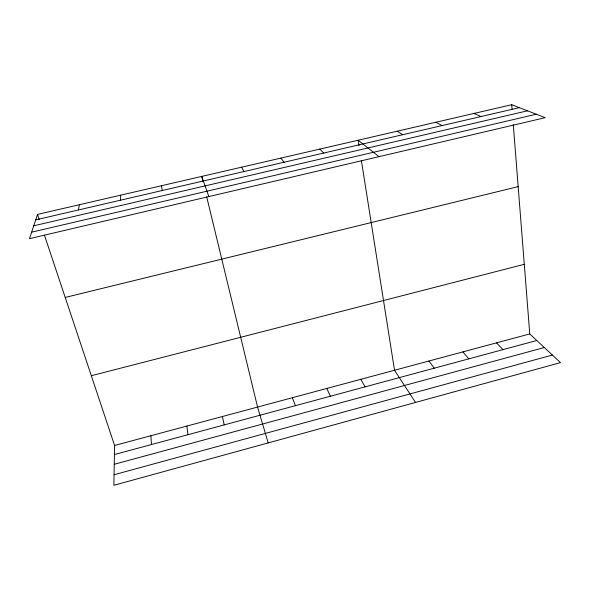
<?xml version="1.0" encoding="UTF-8"?>
<svg xmlns="http://www.w3.org/2000/svg" width="590" height="590" viewBox="0 0 590 590"><rect width="100%" height="100%" fill="white"/><g stroke="black" fill="none" stroke-linecap="round" stroke-linejoin="round"><path stroke-width="0.89" d="M120.596 200.18L120.655 195.172M44.442 235.137L114.593 445.479L113.87 485.29L560.5 362.621L529.761 333.925L513.285 124.63M78.426 209.966L79.348 204.723M37.524 214.399L29.5 238.662L545.212 117.661L511.714 104.71L37.524 214.399L39.257 219.583M114.062 474.736L552.38 355.047M114.254 464.293L544.327 347.525M114.423 454.551L536.789 340.496M114.593 445.479L529.761 333.925M91.325 375.719L524.281 264.305M65.217 297.441L518.16 186.624M31.646 232.18L536.303 114.217M35.71 219.878L519.318 107.653M33.755 225.8L527.504 110.817M474.021 113.428L480.931 116.562M435.87 122.255L442.065 125.582M397.254 131.186L402.719 134.712M378.957 156.667L358.167 140.228L359 145.524M319.765 149.115L323.733 153.039M496.492 342.864L502.982 349.619M462.87 351.898L468.814 358.853M280.899 158.105L284.1 162.235M428.886 361.028L434.262 368.182M415.522 402.439L394.533 370.262L361.375 160.524M360.837 379.318L365.062 386.87M241.568 167.199L243.987 171.55M326.779 388.471L330.415 396.229M292.36 397.719L295.398 405.684M208.875 196.573L201.758 176.41L203.041 181.735M268.192 442.906L257.572 407.063L206.692 196.809M222.401 416.511L224.2 424.911M161.453 185.732L162.243 190.518M186.853 426.069L188.011 434.683M511.714 104.71L512.068 109.239M150.922 435.722L151.423 444.565"/></g></svg>
